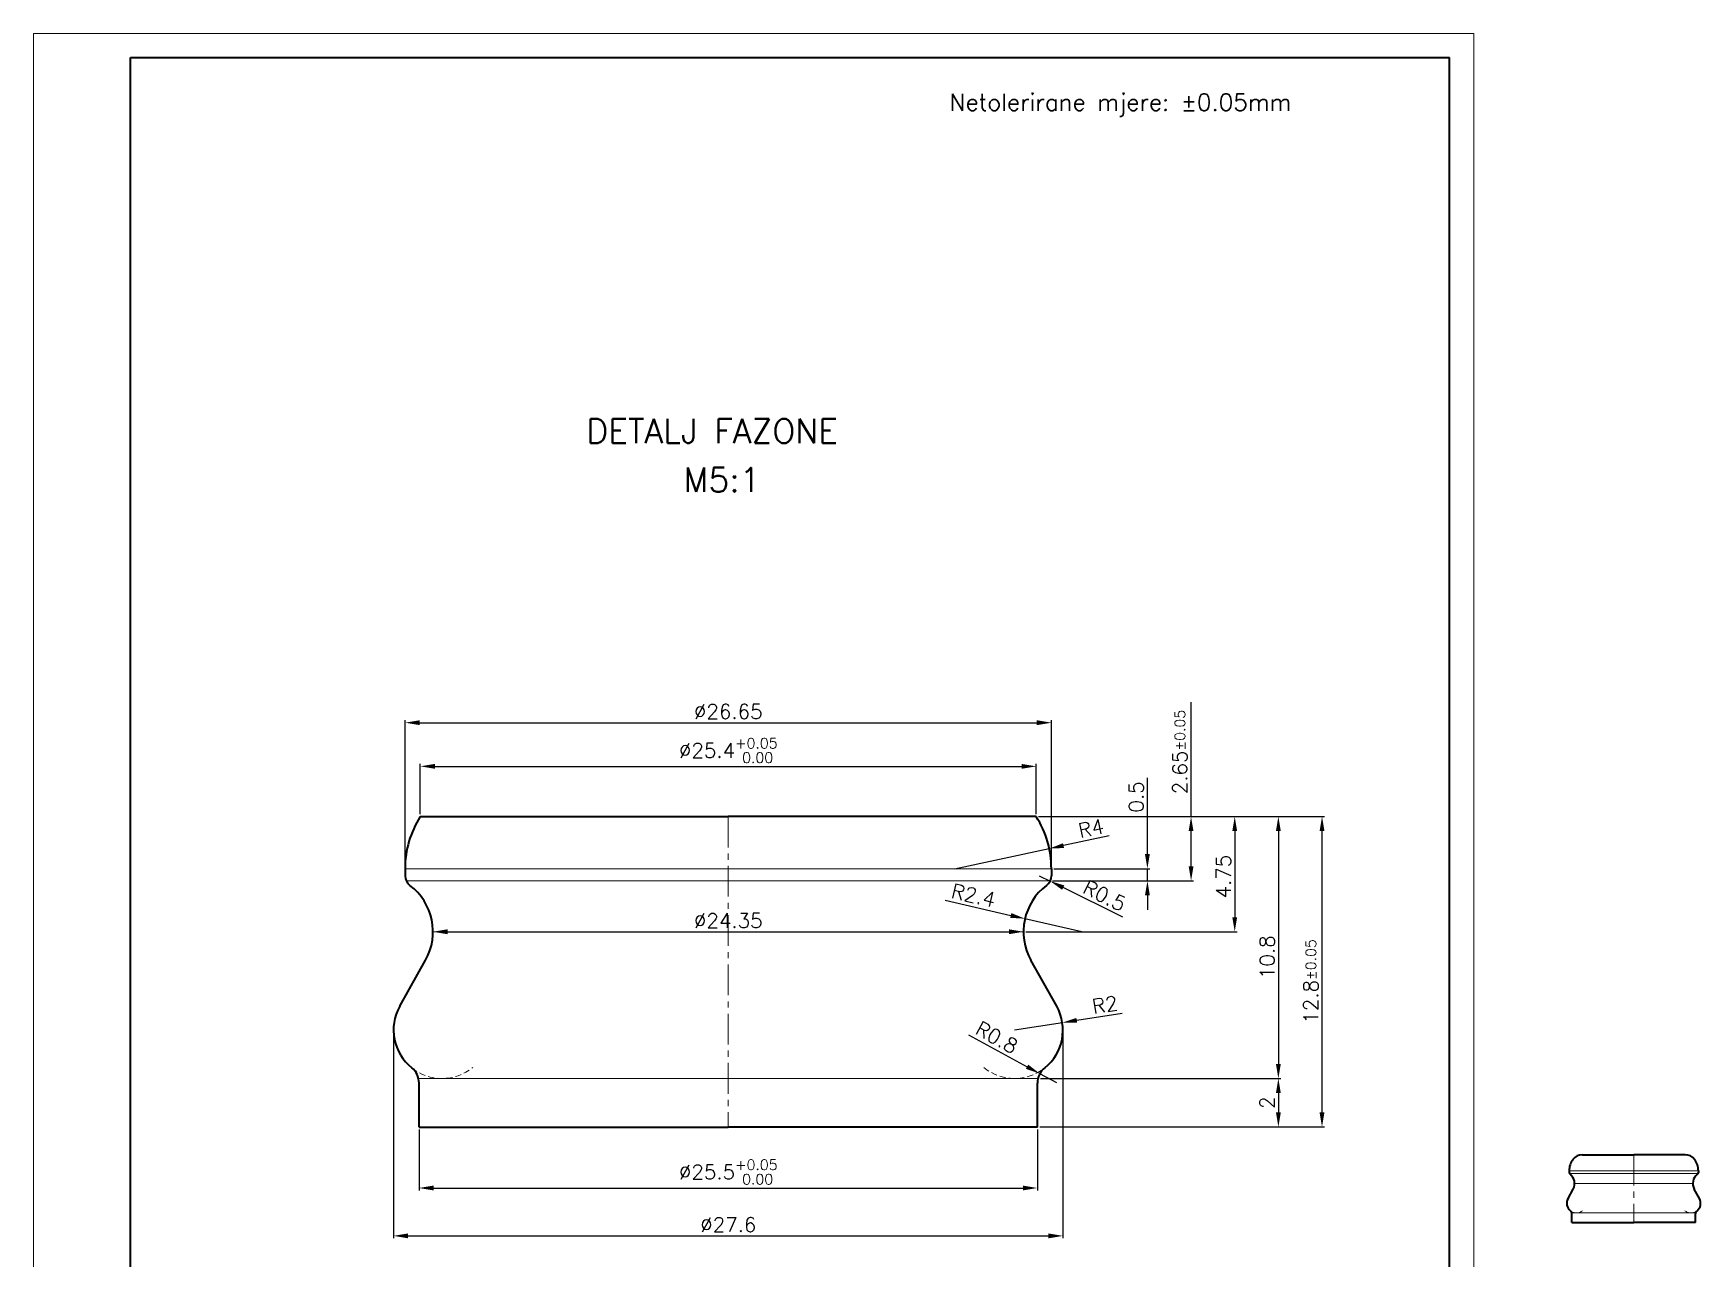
# Model space of a CAD drawing. Extents: x 678 to 1021, y 7 to 427.
# Drawn here: x 677.7 to 1021.5, y 174.1 to 426.8 of the extents above; entities that cross this region are included whole.
import ezdxf

# ---------------------------------------------------------------- set-up
doc = ezdxf.new("R2010")
doc.units = 0
doc.header["$LTSCALE"] = 0.2
doc.linetypes.add('CENTER', pattern=[50.8, 31.75, -6.35, 6.35, -6.35])
doc.linetypes.add('HIDDEN', pattern=[9.525, 6.35, -3.175])
doc.layers.get('0').update_dxf_attribs({"linetype": 'CONTINUOUS', "lineweight": 15})
doc.layers.get('DEFPOINTS').update_dxf_attribs({"linetype": 'CONTINUOUS'})
for name, color, linetype, lineweight in [('1', 1, 'CENTER', 15), ('2', 2, 'HIDDEN', 15), ('3', 3, 'CONTINUOUS', 35), ('8', 250, 'CONTINUOUS', 15)]:
    doc.layers.add(name, color=color, linetype=linetype, lineweight=lineweight)
doc.styles.add('ROMANS', font='romans.shx')
doc.dimstyles.new('MD1', dxfattribs={"dimtxt": 3, "dimasz": 3, "dimexe": 0.5, "dimexo": 0.5, "dimgap": 0.8, "dimtad": 1, "dimlfac": 0.2, "dimzin": 9, "dimdsep": 46, "dimtxsty": 'ROMANS', "dimcen": 1, "dimclrt": 256, "dimadec": 1, "dimazin": 2, "dimtfac": 1, "dimtmove": 0, "dimatfit": 3, "dimfxl": 1, "dimtolj": 1, "dimtzin": 0, "dimarcsym": 0})
doc.dimstyles.new('MD1$4', dxfattribs={"dimtxt": 3, "dimasz": 3, "dimexe": 0.5, "dimexo": 0.5, "dimgap": 0.8, "dimtad": 1, "dimlfac": 0.2, "dimzin": 9, "dimdsep": 46, "dimtxsty": 'ROMANS', "dimcen": 1, "dimclrt": 256, "dimadec": 1, "dimazin": 2, "dimtfac": 1, "dimtmove": 0, "dimatfit": 3, "dimfxl": 1, "dimtolj": 1, "dimtzin": 0, "dimarcsym": 0})

# ---------------------------------------------------------------- blocks, each defined once
blk = doc.blocks.new('*D2')
at = {"color": 0, "lineweight": -2, "transparency": 16777216}
for p, q in [((757.24, 200.79), (757.24, 188.21)), ((884.74, 200.79), (884.74, 188.21)), ((760.24, 188.71), (881.74, 188.71))]:
    blk.add_line(p, q, dxfattribs=at)
at = {"color": 0, "transparency": 16777216}
for points in [[(760.24, 189.21), (760.24, 188.21), (757.24, 188.71)], [(881.74, 189.21), (881.74, 188.21), (884.74, 188.71)]]:
    blk.add_solid(points, dxfattribs=at)
at = {"layer": 'DEFPOINTS', "color": 0, "transparency": 16777216}
for p in [(757.24, 201.29), (884.74, 201.29), (884.74, 188.71)]:
    blk.add_point(p, dxfattribs=at)
at = {"transparency": 16777216, "insert": (820.99, 192), "char_height": 3, "attachment_point": 5, "style": 'ROMANS'}
blk.add_mtext('\\A1;%%c25.5{}{\\H0.71x;\\C3;\\S+0.05^  0.00;}', dxfattribs=at)
blk = doc.blocks.new('*D3')
at = {"color": 0, "lineweight": -2, "transparency": 16777216}
for p, q in [((751.99, 220.79), (751.99, 178.34)), ((889.99, 220.79), (889.99, 178.34)), ((754.99, 178.84), (886.99, 178.84))]:
    blk.add_line(p, q, dxfattribs=at)
at = {"color": 0, "transparency": 16777216}
for points in [[(754.99, 179.34), (754.99, 178.34), (751.99, 178.84)], [(886.99, 179.34), (886.99, 178.34), (889.99, 178.84)]]:
    blk.add_solid(points, dxfattribs=at)
at = {"layer": 'DEFPOINTS', "color": 0, "transparency": 16777216}
for p in [(751.99, 221.29), (889.99, 221.29), (889.99, 178.84)]:
    blk.add_point(p, dxfattribs=at)
at = {"transparency": 16777216, "insert": (820.99, 181.14), "char_height": 3, "attachment_point": 5, "style": 'ROMANS'}
blk.add_mtext('\\A1;%%c27.6', dxfattribs=at)
blk = doc.blocks.new('*D4')
at = {"color": 0, "lineweight": -2, "transparency": 16777216}
for p, q in [((763.11, 241.54), (878.86, 241.54)), ((881.86, 241.99), (881.86, 242.04))]:
    blk.add_line(p, q, dxfattribs=at)
at = {"color": 0, "transparency": 16777216}
for points in [[(763.11, 242.04), (763.11, 241.04), (760.11, 241.54)], [(878.86, 242.04), (878.86, 241.04), (881.86, 241.54)]]:
    blk.add_solid(points, dxfattribs=at)
at = {"layer": 'DEFPOINTS', "color": 0, "transparency": 16777216}
for p in [(760.11, 241.54), (881.86, 241.54), (881.86, 241.49)]:
    blk.add_point(p, dxfattribs=at)
at = {"transparency": 16777216, "insert": (820.99, 243.84), "char_height": 3, "attachment_point": 5, "style": 'ROMANS'}
blk.add_mtext('\\A1;%%c24.35', dxfattribs=at)
blk = doc.blocks.new('*D5')
at = {"color": 0, "lineweight": -2, "transparency": 16777216}
for p, q in [((754.36, 255.04), (754.36, 285.14)), ((757.36, 284.64), (884.61, 284.64)), ((887.61, 255.04), (887.61, 285.14))]:
    blk.add_line(p, q, dxfattribs=at)
at = {"color": 0, "transparency": 16777216}
for points in [[(757.36, 285.14), (757.36, 284.14), (754.36, 284.64)], [(884.61, 285.14), (884.61, 284.14), (887.61, 284.64)]]:
    blk.add_solid(points, dxfattribs=at)
at = {"layer": 'DEFPOINTS', "color": 0, "transparency": 16777216}
for p in [(887.61, 284.64), (754.36, 254.54), (887.61, 254.54)]:
    blk.add_point(p, dxfattribs=at)
at = {"transparency": 16777216, "insert": (820.99, 286.94), "char_height": 3, "attachment_point": 5, "style": 'ROMANS'}
blk.add_mtext('\\A1;%%c26.65', dxfattribs=at)
blk = doc.blocks.new('*D6')
at = {"color": 0, "lineweight": -2, "transparency": 16777216}
for p, q in [((757.5, 265.79), (757.5, 276.14)), ((760.5, 275.64), (881.48, 275.64)), ((884.48, 265.79), (884.48, 276.14))]:
    blk.add_line(p, q, dxfattribs=at)
at = {"color": 0, "transparency": 16777216}
for points in [[(760.5, 276.14), (760.5, 275.14), (757.5, 275.64)], [(881.48, 276.14), (881.48, 275.14), (884.48, 275.64)]]:
    blk.add_solid(points, dxfattribs=at)
at = {"layer": 'DEFPOINTS', "color": 0, "transparency": 16777216}
for p in [(884.48, 275.64), (757.5, 265.29), (884.48, 265.29)]:
    blk.add_point(p, dxfattribs=at)
at = {"transparency": 16777216, "insert": (820.99, 278.92), "char_height": 3, "attachment_point": 5, "style": 'ROMANS'}
blk.add_mtext('\\A1;%%c25.4{}{\\H0.71x;\\C3;\\S+0.05^  0.00;}', dxfattribs=at)
blk = doc.blocks.new('*D7')
at = {"color": 0, "lineweight": -2, "transparency": 16777216}
for p, q in [((916.41, 265.29), (916.41, 288.89)), ((884.98, 265.29), (916.91, 265.29)), ((916.41, 255.04), (916.41, 262.29)), ((887.87, 252.04), (916.91, 252.04))]:
    blk.add_line(p, q, dxfattribs=at)
at = {"color": 0, "transparency": 16777216}
for points in [[(915.91, 262.29), (916.91, 262.29), (916.41, 265.29)], [(915.91, 255.04), (916.91, 255.04), (916.41, 252.04)]]:
    blk.add_solid(points, dxfattribs=at)
at = {"layer": 'DEFPOINTS', "color": 0, "transparency": 16777216}
for p in [(884.48, 265.29), (887.37, 252.04), (916.41, 252.04)]:
    blk.add_point(p, dxfattribs=at)
at = {"transparency": 16777216, "insert": (914.11, 278.59), "char_height": 3, "attachment_point": 5, "rotation": 90, "style": 'ROMANS'}
blk.add_mtext('\\A1;2.65{}{\\H0.71x;\\C3;%%p0.05}', dxfattribs=at)
blk = doc.blocks.new('*D8')
at = {"color": 0, "lineweight": -2, "transparency": 16777216}
for p, q in [((907.41, 257.54), (907.41, 273.27)), ((888.11, 254.54), (907.91, 254.54)), ((907.41, 252.04), (907.41, 254.54)), ((887.87, 252.04), (907.91, 252.04)), ((907.41, 249.04), (907.41, 246.04))]:
    blk.add_line(p, q, dxfattribs=at)
at = {"color": 0, "transparency": 16777216}
for points in [[(906.91, 257.54), (907.91, 257.54), (907.41, 254.54)], [(906.91, 249.04), (907.91, 249.04), (907.41, 252.04)]]:
    blk.add_solid(points, dxfattribs=at)
at = {"layer": 'DEFPOINTS', "color": 0, "transparency": 16777216}
for p in [(887.61, 254.54), (907.41, 254.54), (887.37, 252.04)]:
    blk.add_point(p, dxfattribs=at)
at = {"transparency": 16777216, "insert": (905.11, 269.33), "char_height": 3, "attachment_point": 5, "rotation": 90, "style": 'ROMANS'}
blk.add_mtext('\\A1;0.5', dxfattribs=at)
blk = doc.blocks.new('*D9')
at = {"color": 0, "lineweight": -2, "transparency": 16777216}
for p, q in [((884.98, 265.29), (925.91, 265.29)), ((925.41, 262.29), (925.41, 244.54)), ((882.36, 241.54), (925.91, 241.54))]:
    blk.add_line(p, q, dxfattribs=at)
at = {"color": 0, "transparency": 16777216}
for points in [[(924.91, 262.29), (925.91, 262.29), (925.41, 265.29)], [(924.91, 244.54), (925.91, 244.54), (925.41, 241.54)]]:
    blk.add_solid(points, dxfattribs=at)
at = {"layer": 'DEFPOINTS', "color": 0, "transparency": 16777216}
for p in [(884.48, 265.29), (881.86, 241.54), (925.41, 241.54)]:
    blk.add_point(p, dxfattribs=at)
at = {"transparency": 16777216, "insert": (923.11, 252.91), "char_height": 3, "attachment_point": 5, "rotation": 90, "style": 'ROMANS'}
blk.add_mtext('\\A1;4.75', dxfattribs=at)
blk = doc.blocks.new('*D10')
at = {"color": 0, "lineweight": -2, "transparency": 16777216}
for p, q in [((884.98, 265.29), (934.91, 265.29)), ((934.41, 262.29), (934.41, 214.29)), ((885.35, 211.29), (934.91, 211.29))]:
    blk.add_line(p, q, dxfattribs=at)
at = {"color": 0, "transparency": 16777216}
for points in [[(933.91, 262.29), (934.91, 262.29), (934.41, 265.29)], [(933.91, 214.29), (934.91, 214.29), (934.41, 211.29)]]:
    blk.add_solid(points, dxfattribs=at)
at = {"layer": 'DEFPOINTS', "color": 0, "transparency": 16777216}
for p in [(884.48, 265.29), (884.85, 211.29), (934.41, 211.29)]:
    blk.add_point(p, dxfattribs=at)
at = {"transparency": 16777216, "insert": (932.11, 236.29), "char_height": 3, "attachment_point": 5, "rotation": 90, "style": 'ROMANS'}
blk.add_mtext('\\A1;10.8', dxfattribs=at)
blk = doc.blocks.new('*D11')
at = {"color": 0, "lineweight": -2, "transparency": 16777216}
for p, q in [((885.35, 211.29), (934.91, 211.29)), ((934.41, 208.29), (934.41, 204.29)), ((885.24, 201.29), (934.91, 201.29))]:
    blk.add_line(p, q, dxfattribs=at)
at = {"color": 0, "transparency": 16777216}
for points in [[(933.91, 208.29), (934.91, 208.29), (934.41, 211.29)], [(933.91, 204.29), (934.91, 204.29), (934.41, 201.29)]]:
    blk.add_solid(points, dxfattribs=at)
at = {"layer": 'DEFPOINTS', "color": 0, "transparency": 16777216}
for p in [(884.85, 211.29), (884.74, 201.29), (934.41, 201.29)]:
    blk.add_point(p, dxfattribs=at)
at = {"transparency": 16777216, "insert": (932.11, 206.29), "char_height": 3, "attachment_point": 5, "rotation": 90, "style": 'ROMANS'}
blk.add_mtext('\\A1;2', dxfattribs=at)
blk = doc.blocks.new('*D12')
at = {"color": 0, "lineweight": -2, "transparency": 16777216}
for p, q in [((884.98, 265.29), (943.91, 265.29)), ((943.41, 204.29), (943.41, 262.29)), ((885.24, 201.29), (943.91, 201.29))]:
    blk.add_line(p, q, dxfattribs=at)
at = {"color": 0, "transparency": 16777216}
for points in [[(942.91, 262.29), (943.91, 262.29), (943.41, 265.29)], [(942.91, 204.29), (943.91, 204.29), (943.41, 201.29)]]:
    blk.add_solid(points, dxfattribs=at)
at = {"layer": 'DEFPOINTS', "color": 0, "transparency": 16777216}
for p in [(884.48, 265.29), (943.41, 265.29), (884.74, 201.29)]:
    blk.add_point(p, dxfattribs=at)
at = {"transparency": 16777216, "insert": (941.11, 231.29), "char_height": 3, "attachment_point": 5, "rotation": 90, "style": 'ROMANS'}
blk.add_mtext('\\A1;12.8{}{\\H0.71x;\\C3;%%p0.05}', dxfattribs=at)
blk = doc.blocks.new('*D30')
at = {"color": 0, "lineweight": -2, "transparency": 16777216}
for p, q in [((899.5, 261.29), (890.11, 259.3)), ((867.61, 254.54), (887.18, 258.68))]:
    blk.add_line(p, q, dxfattribs=at)
at = {"color": 0, "transparency": 16777216}
blk.add_solid([(890.01, 259.79), (890.22, 258.81), (887.18, 258.68)], dxfattribs=at)
at = {"layer": 'DEFPOINTS', "color": 0, "transparency": 16777216}
for p in [(887.18, 258.68), (867.61, 254.54)]:
    blk.add_point(p, dxfattribs=at)
at = {"transparency": 16777216, "insert": (895.8, 262.86), "char_height": 3, "attachment_point": 5, "rotation": 11.9565, "style": 'ROMANS'}
blk.add_mtext('\\A1;R4', dxfattribs=at)
blk = doc.blocks.new('*D31')
at = {"color": 0, "lineweight": -2, "transparency": 16777216}
for p, q in [((885.11, 253.1), (887.35, 251.98)), ((902.34, 244.53), (890.04, 250.65))]:
    blk.add_line(p, q, dxfattribs=at)
at = {"color": 0, "transparency": 16777216}
blk.add_solid([(890.26, 251.1), (889.81, 250.2), (887.35, 251.98)], dxfattribs=at)
at = {"layer": 'DEFPOINTS', "color": 0, "transparency": 16777216}
for p in [(885.11, 253.1), (887.35, 251.98)]:
    blk.add_point(p, dxfattribs=at)
at = {"transparency": 16777216, "insert": (898.56, 248.98), "char_height": 3, "attachment_point": 5, "rotation": 333.5586, "style": 'ROMANS'}
blk.add_mtext('\\A1;R0.5', dxfattribs=at)
blk = doc.blocks.new('*D32')
at = {"color": 0, "lineweight": -2, "transparency": 16777216}
for p, q in [((865.71, 248.02), (879.24, 244.9)), ((893.86, 241.54), (882.17, 244.23))]:
    blk.add_line(p, q, dxfattribs=at)
at = {"color": 0, "transparency": 16777216}
blk.add_solid([(879.36, 245.39), (879.13, 244.41), (882.17, 244.23)], dxfattribs=at)
at = {"layer": 'DEFPOINTS', "color": 0, "transparency": 16777216}
for p in [(882.17, 244.23), (893.86, 241.54)]:
    blk.add_point(p, dxfattribs=at)
at = {"transparency": 16777216, "insert": (871.53, 249.04), "char_height": 3, "attachment_point": 5, "rotation": 347.0319, "style": 'ROMANS'}
blk.add_mtext('\\A1;R2.4', dxfattribs=at)
blk = doc.blocks.new('*D33')
at = {"color": 0, "lineweight": -2, "transparency": 16777216}
for p, q in [((902.18, 224.72), (892.83, 223.27)), ((879.99, 221.29), (889.87, 222.81))]:
    blk.add_line(p, q, dxfattribs=at)
at = {"color": 0, "transparency": 16777216}
blk.add_solid([(892.76, 223.77), (892.91, 222.78), (889.87, 222.81)], dxfattribs=at)
at = {"layer": 'DEFPOINTS', "color": 0, "transparency": 16777216}
for p in [(879.99, 221.29), (889.87, 222.81)]:
    blk.add_point(p, dxfattribs=at)
at = {"transparency": 16777216, "insert": (898.64, 226.5), "char_height": 3, "attachment_point": 5, "rotation": 8.787, "style": 'ROMANS'}
blk.add_mtext('\\A1;R2', dxfattribs=at)
blk = doc.blocks.new('*D34')
at = {"color": 0, "lineweight": -2, "transparency": 16777216}
for p, q in [((870.54, 220.31), (882.59, 213.72)), ((888.74, 210.36), (885.23, 212.28))]:
    blk.add_line(p, q, dxfattribs=at)
at = {"color": 0, "transparency": 16777216}
blk.add_solid([(882.83, 214.15), (882.35, 213.28), (885.23, 212.28)], dxfattribs=at)
at = {"layer": 'DEFPOINTS', "color": 0, "transparency": 16777216}
for p in [(885.23, 212.28), (888.74, 210.36)]:
    blk.add_point(p, dxfattribs=at)
at = {"transparency": 16777216, "insert": (876.35, 219.75), "char_height": 3, "attachment_point": 5, "rotation": 331.3319, "style": 'ROMANS'}
blk.add_mtext('\\A1;R0.8', dxfattribs=at)

msp = doc.modelspace()

# ---------------------------------------------------------------- linework, layer by layer
at = {"linetype": 'ByBlock'}
for p, q in [((677.719, 6.758), (677.719, 426.758)), ((677.719, 426.758), (974.719, 426.758)), ((974.719, 6.758), (974.719, 426.758))]:
    msp.add_line(p, q, dxfattribs=at)
at = {"layer": '1'}
for p, q in [((820.986, 265.286), (820.986, 201.286)), ((1007.674, 195.576), (1007.674, 181.576))]:
    msp.add_line(p, q, dxfattribs=at)
at = {"layer": '2'}
for centre, radius, start, end in [((761.986, 221.286), 10, 231.31781, 309.24963), ((879.986, 221.286), 10, 230.75037, 308.68219), ((995.874, 185.576), 2, 231.31781, 309.24963), ((1019.474, 185.576), 2, 230.75037, 308.68219)]:
    msp.add_arc(centre, radius, start, end, dxfattribs=at)
at = {"layer": '3', "linetype": 'ByBlock'}
for p, q in [((697.719, 11.758), (697.719, 421.758)), ((697.719, 421.758), (969.719, 421.758)), ((969.719, 11.758), (969.719, 421.758))]:
    msp.add_line(p, q, dxfattribs=at)
at = {"layer": '3'}
for p, q in [((757.496, 265.286), (820.986, 265.286)), ((884.476, 265.286), (820.986, 265.286)), ((754.361, 254.536), (754.361, 253.098)), ((887.611, 254.536), (887.611, 253.098)), ((753.261, 226.172), (758.581, 235.673)), ((888.711, 226.172), (883.391, 235.673)), ((757.236, 201.286), (757.236, 210.357)), ((884.736, 201.286), (884.736, 210.357)), ((757.236, 201.286), (820.986, 201.286)), ((884.736, 201.286), (820.986, 201.286)), ((997.062, 195.576), (1007.674, 195.576)), ((1018.286, 195.576), (1007.674, 195.576)), ((994.349, 192.226), (994.349, 191.939)), ((1020.999, 192.226), (1020.999, 191.939)), ((994.129, 186.553), (995.193, 188.454)), ((1021.219, 186.553), (1020.155, 188.454)), ((994.924, 181.576), (994.924, 183.391)), ((1020.424, 181.576), (1020.424, 183.391)), ((994.924, 181.576), (1007.674, 181.576)), ((1020.424, 181.576), (1007.674, 181.576))]:
    msp.add_line(p, q, dxfattribs=at)
for centre, radius, start, end in [((774.361, 254.536), 20, 147.48639, 180), ((867.611, 254.536), 20, 0, 32.51361), ((756.861, 253.098), 2.5, 180, 232.88274), ((748.111, 241.536), 12, 330.75243, 52.88274), ((893.861, 241.536), 12, 127.11726, 209.24757), ((885.111, 253.098), 2.5, 307.11726, 0), ((761.986, 221.286), 10, 150.75243, 231.31781), ((879.986, 221.286), 10, 308.68219, 29.24757), ((753.236, 210.357), 4, 0, 51.31781), ((888.736, 210.357), 4, 128.68219, 180), ((998.349, 192.226), 4, 143.57643, 180), ((997.062, 193.176), 2.4, 90, 143.57643), ((1018.286, 193.176), 2.4, 36.42357, 90), ((1016.999, 192.226), 4, 0, 36.42357), ((994.849, 191.939), 0.5, 180, 232.88274), ((993.099, 189.626), 2.4, 330.75243, 52.88274), ((1022.249, 189.626), 2.4, 127.11726, 209.24757), ((1020.499, 191.939), 0.5, 307.11726, 0), ((995.874, 185.576), 2, 150.75243, 231.31781), ((1019.474, 185.576), 2, 308.68219, 29.24757), ((994.124, 183.391), 0.8, 0, 51.31781), ((1021.224, 183.391), 0.8, 128.68219, 180)]:
    msp.add_arc(centre, radius, start, end, dxfattribs=at)
at = {"layer": '8'}
for p, q in [((754.361, 254.536), (820.986, 254.536)), ((887.611, 254.536), (820.986, 254.536)), ((754.598, 252.036), (820.986, 252.036)), ((887.374, 252.036), (820.986, 252.036)), ((760.111, 241.536), (820.986, 241.536)), ((881.861, 241.536), (820.986, 241.536)), ((757.127, 211.286), (820.986, 211.286)), ((884.845, 211.286), (820.986, 211.286)), ((994.349, 192.226), (1007.674, 192.226)), ((994.396, 191.726), (1007.674, 191.726)), ((995.499, 189.626), (1007.674, 189.626)), ((1020.999, 192.226), (1007.674, 192.226)), ((1020.952, 191.726), (1007.674, 191.726)), ((1019.849, 189.626), (1007.674, 189.626)), ((994.924, 183.576), (1007.674, 183.576)), ((1020.424, 183.576), (1007.674, 183.576))]:
    msp.add_line(p, q, dxfattribs=at)

# ---------------------------------------------------------------- texts
at = {"style": 'ROMANS'}
for s, height, p in [('Netolerirane mjere: %%p0.05mm', 3.5, (866.619, 410.801)), ('DETALJ FAZONE', 5, (791.746, 342.272)), ('M5:1', 5, (811.772, 332.223))]:
    msp.add_text(s, height=height, dxfattribs=at).set_placement(p)

# ---------------------------------------------------------------- dimensions: what is measured, and where the dimension line sits
for base, p1, p2, text, override, picture, middle in [((887.611, 284.639), (754.361, 254.536), (887.611, 254.536), '%%c<>', {"dimtmove": 0}, '*D5', (820.986, 284.639)), ((884.476, 275.639), (757.496, 265.286), (884.476, 265.286), '%%c<>{}{\\H0.71x;\\C3;\\S+0.05^  0.00;}', {"dimtp": 0.05, "dimtm": 0, "dimtmove": 0}, '*D6', (820.986, 275.639)), ((889.986, 178.844), (751.986, 221.286), (889.986, 221.286), '%%c<>', {"dimtmove": 0}, '*D3', (820.986, 178.844)), ((884.736, 188.712), (757.236, 201.286), (884.736, 201.286), '%%c<>{}{\\H0.71x;\\C3;\\S+0.05^  0.00;}', {"dimdec": 1, "dimtp": 0.05, "dimtmove": 0}, '*D2', (820.986, 188.712))]:
    dim = msp.add_linear_dim(base=base, p1=p1, p2=p2, text=text, dimstyle='MD1', override=override)
    dim.commit()
    dim.dimension.update_dxf_attribs({"geometry": picture, "text_midpoint": middle, "dimtype": 160})
for base, p1, p2, override, picture, middle in [((916.407, 252.036), (884.476, 265.286), (887.374, 252.036), {"dimtp": 0.05, "dimtm": 0.05, "dimtmove": 0}, '*D7', (916.407, 278.588)), ((943.407, 265.286), (884.736, 201.286), (884.476, 265.286), {"dimtp": 0.05, "dimtm": 0.05, "dimtdec": 2, "dimtmove": 0, "dimtzin": 0}, '*D12', (943.407, 231.286))]:
    dim = msp.add_linear_dim(base=base, p1=p1, p2=p2, angle=90, text='<>{}{\\H0.71x;\\C3;%%p0.05}', dimstyle='MD1', override=override)
    dim.commit()
    dim.dimension.update_dxf_attribs({"geometry": picture, "text_midpoint": middle, "dimtype": 160})
for base, p1, p2, override, picture, middle in [((907.407, 254.536), (887.374, 252.036), (887.611, 254.536), {"dimdec": 1, "dimtmove": 0}, '*D8', (907.407, 269.326)), ((925.407, 241.536), (884.476, 265.286), (881.861, 241.536), {"dimtmove": 0}, '*D9', (925.407, 252.911)), ((934.407, 211.286), (884.476, 265.286), (884.845, 211.286), {"dimtmove": 0}, '*D10', (934.407, 236.286))]:
    dim = msp.add_linear_dim(base=base, p1=p1, p2=p2, angle=90, dimstyle='MD1', override=override)
    dim.commit()
    dim.dimension.update_dxf_attribs({"geometry": picture, "text_midpoint": middle, "dimtype": 160})
for center, mpoint, picture, middle in [((867.611, 254.536), (887.177, 258.679), '*D30', (896.275, 260.606)), ((893.861, 241.536), (882.167, 244.229), '*D32', (871.016, 246.797)), ((885.111, 253.098), (887.35, 251.985), '*D31', (897.531, 246.921)), ((879.986, 221.286), (889.869, 222.813), '*D33', (898.989, 224.223)), ((888.736, 210.357), (885.226, 212.276), '*D34', (875.249, 217.731))]:
    dim = msp.add_radius_dim(center=center, mpoint=mpoint, dimstyle='MD1$4')
    dim.commit()
    dim.dimension.update_dxf_attribs({"geometry": picture, "text_midpoint": middle})
dim = msp.add_linear_dim(base=(881.861, 241.536), p1=(760.111, 241.536), p2=(881.861, 241.494), text='%%c<>', dimstyle='MD1', override={"dimtp": 0, "dimtm": 0.05})
dim.commit()
dim.dimension.update_dxf_attribs({"geometry": '*D4', "text_midpoint": (820.986, 243.836)})
dim = msp.add_linear_dim(base=(934.407, 201.286), p1=(884.845, 211.286), p2=(884.736, 201.286), angle=90, dimstyle='MD1')
dim.commit()
dim.dimension.update_dxf_attribs({"geometry": '*D11', "text_midpoint": (932.107, 206.286)})

doc.saveas('drawing.dxf')
